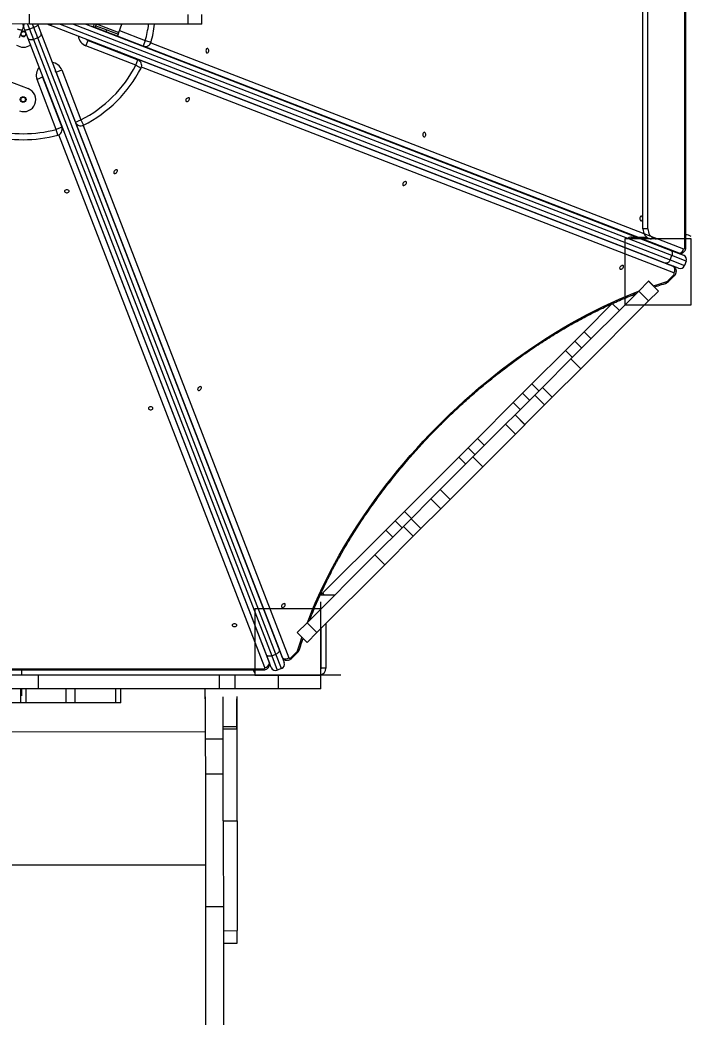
# Model space of a CAD drawing. Header units: millimetres. Extents: x -4688 to 6829, y -6350 to 4771.
# Drawn here: x -84 to 932, y -1239 to 270 of the extents above; entities that cross this region are included whole.
import ezdxf

# ---------------------------------------------------------------- set-up
doc = ezdxf.new("R2010")
doc.units = ezdxf.units.MM
for name, color, linetype in [('DIKOM_ОБЪЕКТ', 7, 'Continuous'), ('DIKOM_РАЗМЕР_ЗОНА', 7, 'Continuous'), ('DIKOM_РАЗМЕР_ОБЪЕКТА', 7, 'Continuous')]:
    doc.layers.add(name, color=color, linetype=linetype)
doc.styles.add('style1', font='arial.ttf', dxfattribs={"width": 0.8})
doc.dimstyles.new('1-50', dxfattribs={"dimtxt": 300, "dimasz": 200, "dimexe": 100, "dimexo": 0, "dimgap": 100, "dimtad": 1, "dimtxsty": 'style1', "dimcen": 200, "dimclrd": 7, "dimclre": 7, "dimclrt": 7, "dimadec": 1, "dimazin": 2, "dimtfac": 1, "dimtmove": 0, "dimatfit": 2, "dimfxl": 0, "dimlwd": 25, "dimlwe": 18, "dimarcsym": 0})

# ---------------------------------------------------------------- blocks, each defined once
blk = doc.blocks.new('*D9')
at = {"layer": 'Defpoints', "color": 0, "transparency": 16777216}
for p in [(2285.4, 2926.1), (233.7, -3329.7), (5655.6, -3329.7)]:
    blk.add_point(p, dxfattribs=at)
at = {"layer": 'DIKOM_РАЗМЕР_ОБЪЕКТА', "color": 7, "lineweight": 18, "transparency": 16777216}
for p, q in [((2285.4, 2926.1), (5755.6, 2926.1)), ((233.7, -3329.7), (5755.6, -3329.7))]:
    blk.add_line(p, q, dxfattribs=at)
at = {"layer": 'DIKOM_РАЗМЕР_ОБЪЕКТА', "color": 7, "lineweight": 25, "transparency": 16777216}
blk.add_line((5655.6, 2726.1), (5655.6, -3129.7), dxfattribs=at)
at = {"layer": 'DIKOM_РАЗМЕР_ОБЪЕКТА', "color": 7, "transparency": 16777216}
for points in [[(5622.2, 2726.1), (5688.9, 2726.1), (5655.6, 2926.1)], [(5622.2, -3129.7), (5688.9, -3129.7), (5655.6, -3329.7)]]:
    blk.add_solid(points, dxfattribs=at)
at = {"layer": 'DIKOM_РАЗМЕР_ОБЪЕКТА', "color": 7, "transparency": 16777216, "insert": (5402.4, -130.3), "char_height": 300, "attachment_point": 5, "rotation": 90, "style": 'style1'}
blk.add_mtext('6250', dxfattribs=at)
blk = doc.blocks.new('*D10')
at = {"layer": 'Defpoints', "color": 0, "transparency": 16777216}
for p in [(2960.1, 4771), (741.2, -5330.3), (6729.1, -5330.3)]:
    blk.add_point(p, dxfattribs=at)
at = {"layer": 'DIKOM_РАЗМЕР_ЗОНА', "color": 7, "lineweight": 18, "transparency": 16777216}
for p, q in [((2960.1, 4771), (6829.1, 4771)), ((741.2, -5330.3), (6829.1, -5330.3))]:
    blk.add_line(p, q, dxfattribs=at)
at = {"layer": 'DIKOM_РАЗМЕР_ЗОНА', "color": 7, "lineweight": 25, "transparency": 16777216}
blk.add_line((6729.1, 4571), (6729.1, -5130.3), dxfattribs=at)
at = {"layer": 'DIKOM_РАЗМЕР_ЗОНА', "color": 7, "transparency": 16777216}
for points in [[(6695.7, 4571), (6762.4, 4571), (6729.1, 4771)], [(6695.7, -5130.3), (6762.4, -5130.3), (6729.1, -5330.3)]]:
    blk.add_solid(points, dxfattribs=at)
at = {"layer": 'DIKOM_РАЗМЕР_ЗОНА', "color": 7, "transparency": 16777216, "insert": (6475.9, -93.8), "char_height": 300, "attachment_point": 5, "rotation": 90, "style": 'style1'}
blk.add_mtext('10100', dxfattribs=at)
blk = doc.blocks.new('*D11')
at = {"layer": 'Defpoints', "color": 0, "transparency": 16777216}
for p in [(3703.1, 2652.8), (-3188.4, -47.6), (-3188.4, -4921.8)]:
    blk.add_point(p, dxfattribs=at)
at = {"layer": 'DIKOM_РАЗМЕР_ОБЪЕКТА', "color": 7, "lineweight": 18, "transparency": 16777216}
for p, q in [((3703.1, 2652.8), (3703.1, -5021.8)), ((-3188.4, -47.6), (-3188.4, -5021.8))]:
    blk.add_line(p, q, dxfattribs=at)
at = {"layer": 'DIKOM_РАЗМЕР_ОБЪЕКТА', "color": 7, "lineweight": 25, "transparency": 16777216}
blk.add_line((3503.1, -4921.8), (-2988.4, -4921.8), dxfattribs=at)
at = {"layer": 'DIKOM_РАЗМЕР_ОБЪЕКТА', "color": 7, "transparency": 16777216}
for points in [[(-2988.4, -4888.4), (-2988.4, -4955.1), (-3188.4, -4921.8)], [(3503.1, -4888.4), (3503.1, -4955.1), (3703.1, -4921.8)]]:
    blk.add_solid(points, dxfattribs=at)
at = {"layer": 'DIKOM_РАЗМЕР_ОБЪЕКТА', "color": 7, "transparency": 16777216, "insert": (4.1, -4668.6), "char_height": 300, "attachment_point": 5, "style": 'style1'}
blk.add_mtext('6900', dxfattribs=at)
blk = doc.blocks.new('*D12')
at = {"layer": 'Defpoints', "color": 0, "transparency": 16777216}
for p in [(4937.7, 2926.1), (-4688.4, -671.1), (4937.7, -6249.8)]:
    blk.add_point(p, dxfattribs=at)
at = {"layer": 'DIKOM_РАЗМЕР_ЗОНА', "color": 7, "lineweight": 18, "transparency": 16777216}
for p, q in [((4937.7, 2926.1), (4937.7, -6349.8)), ((-4688.4, -671.1), (-4688.4, -6349.8))]:
    blk.add_line(p, q, dxfattribs=at)
at = {"layer": 'DIKOM_РАЗМЕР_ЗОНА', "color": 7, "lineweight": 25, "transparency": 16777216}
blk.add_line((-4488.4, -6249.8), (4737.7, -6249.8), dxfattribs=at)
at = {"layer": 'DIKOM_РАЗМЕР_ЗОНА', "color": 7, "transparency": 16777216}
for points in [[(-4488.4, -6216.4), (-4488.4, -6283.1), (-4688.4, -6249.8)], [(4737.7, -6216.4), (4737.7, -6283.1), (4937.7, -6249.8)]]:
    blk.add_solid(points, dxfattribs=at)
at = {"layer": 'DIKOM_РАЗМЕР_ЗОНА', "color": 7, "transparency": 16777216, "insert": (124.7, -5996.6), "char_height": 300, "attachment_point": 5, "style": 'style1'}
blk.add_mtext('9650', dxfattribs=at)

msp = doc.modelspace()

# ---------------------------------------------------------------- linework, layer by layer
at = {"layer": 'DIKOM_ОБЪЕКТ', "color": 7, "linetype": 'Continuous', "lineweight": 15}
for p, q in [((922.397, -73.345), (922.397, 651.091)), ((923.869, -73.345), (923.869, 651.091)), ((858.824, -46.127), (858.824, 623.873)), ((866.324, -46.127), (866.324, 623.873)), ((-69.249, 263.857), (-69.222, 278.857)), ((170.751, 263.425), (170.778, 278.425)), ((191.532, 263.387), (191.559, 278.387)), ((-69.249, 263.857), (-108.467, 263.927)), ((-79.004, 258.249), (-80.302, 254.893)), ((-76.543, 254.893), (-77.841, 258.249)), ((-72.506, 263.862), (-69.511, 256.114)), ((-62.982, 258.639), (-69.511, 256.114)), ((170.751, 263.425), (-69.249, 263.857)), ((-62.982, 258.639), (-64.996, 263.849)), ((-56.853, 242.785), (-62.982, 258.639)), ((-57.486, 263.835), (-56.956, 262.465)), ((-56.956, 262.465), (-52.257, 250.31)), ((-39.859, 262.708), (-42.708, 263.809)), ((892.506, -97.735), (-39.859, 262.708)), ((-23.204, 263.774), (900.032, -93.14)), ((902.556, -86.611), (-3.7, 263.739)), ((15.804, 263.704), (900.078, -78.148)), ((28.729, 263.68), (27.159, 259.64)), ((29.974, 258.546), (27.159, 259.64)), ((29.962, 258.515), (31.044, 261.314)), ((46.751, 252.025), (29.962, 258.515)), ((31.044, 261.314), (31.957, 263.675)), ((31.044, 261.314), (47.833, 254.823)), ((33.263, 263.672), (65.704, 251.131)), ((65.704, 251.131), (70.526, 263.605)), ((191.532, 263.387), (170.751, 263.425)), ((-80.302, 254.893), (-85.001, 242.738)), ((-71.844, 242.738), (-76.543, 254.893)), ((288.599, -689.628), (-71.844, 242.738)), ((-69.511, 256.114), (-63.382, 240.26)), ((-56.853, 242.785), (-63.382, 240.26)), ((303.59, -689.581), (-56.853, 242.785)), ((-52.257, 250.31), (308.186, -682.055)), ((102.61, 230.315), (46.718, 252.038)), ((46.751, 252.025), (47.833, 254.823)), ((63.54, 245.534), (46.751, 252.025)), ((47.833, 254.823), (64.622, 248.333)), ((64.622, 248.333), (63.54, 245.534)), ((64.622, 248.333), (65.704, 251.131)), ((66.774, 253.899), (105.871, 238.703)), ((-63.382, 240.26), (297.061, -692.105)), ((15.929, 230.745), (19.189, 239.134)), ((91.38, 201.42), (15.929, 230.745)), ((19.189, 239.134), (94.641, 209.809)), ((76.122, 240.609), (75.542, 240.609)), ((105.871, 238.703), (102.61, 230.315)), ((913.613, -83.075), (104.074, 229.884)), ((105.871, 238.703), (114.555, 236.339)), ((114.203, 235.3), (920.132, -76.264)), ((67.759, 221.104), (68.321, 220.541)), ((68.321, 220.541), (905.584, -103.136)), ((68.923, 219.804), (68.321, 220.541)), ((91.38, 201.42), (94.641, 209.809)), ((91.38, 201.42), (99.382, 197.299)), ((905.517, -112.631), (99.984, 198.78)), ((-49.569, 183.187), (-57.969, 179.957)), ((-49.569, 183.187), (-20.516, 107.631)), ((-29.035, 191.083), (-20.634, 194.313)), ((0.018, 115.527), (-29.035, 191.083)), ((-20.634, 194.313), (8.419, 118.757)), ((-103.184, 178.325), (-71.471, 166.065)), ((-28.916, 104.401), (-57.969, 179.957)), ((-12.174, 147.234), (-12.131, 146.516)), ((-10.286, 142.325), (-10.653, 142.692)), ((-30.159, 134.119), (-30.286, 133.038)), ((-30.159, 134.909), (-30.159, 134.119)), ((-30.159, 134.119), (293.526, -703.162)), ((-20.516, 107.631), (-28.916, 104.401)), ((0.018, 115.527), (8.419, 118.757)), ((313.587, -695.134), (0.793, 113.977)), ((8.419, 118.757), (12.511, 110.741)), ((11.705, 110.378), (323.082, -695.067)), ((-26.583, 95.708), (-28.916, 104.401)), ((286.715, -709.682), (-24.89, 96.352)), ((841.578, -61.127), (841.578, -58.548)), ((841.796, -58.546), (864.53, -58.546)), ((866.324, -46.127), (858.824, -46.127)), ((831.578, -61.127), (831.578, -161.127)), ((931.577, -61.127), (831.578, -61.127)), ((931.578, -61.127), (831.578, -61.127)), ((831.578, -61.127), (831.578, -161.127)), ((922.397, -73.345), (923.869, -73.345)), ((931.578, -61.127), (923.869, -61.127)), ((931.577, -161.127), (931.577, -61.127)), ((931.578, -161.127), (931.578, -61.127)), ((900.032, -93.14), (902.556, -86.611)), ((900.078, -78.148), (920.373, -85.993)), ((924.378, -95.047), (902.556, -86.611)), ((912.823, -83.075), (913.613, -83.075)), ((914.239, -83.345), (915.028, -83.345)), ((912.8, -105.581), (892.506, -97.735)), ((900.032, -93.14), (921.854, -101.576)), ((905.584, -103.136), (905.022, -102.574)), ((906.348, -103.474), (905.684, -102.83)), ((906.934, -104.004), (906.372, -103.441)), ((924.378, -95.047), (921.854, -101.576)), ((896.542, -124.843), (905.086, -116.298)), ((897.554, -125.854), (906.098, -117.31)), ((906.098, -117.31), (905.086, -116.298)), ((867.438, -125.266), (852.487, -140.218)), ((867.456, -125.249), (867.438, -125.266)), ((882.288, -140.115), (867.438, -125.266)), ((882.305, -140.098), (867.456, -125.249)), ((897.554, -125.854), (896.542, -124.843)), ((852.487, -140.218), (749.903, -242.801)), ((831.578, -150.84), (831.578, -161.127)), ((867.336, -155.067), (852.487, -140.218)), ((882.288, -140.115), (867.336, -155.067)), ((882.305, -140.098), (882.288, -140.115)), ((867.336, -155.067), (764.753, -257.65)), ((812.277, -159.214), (769.822, -201.669)), ((810.578, -160.914), (810.578, -160.108)), ((823.067, -169.638), (812.46, -159.031)), ((831.578, -161.127), (931.577, -161.127)), ((831.578, -161.127), (931.578, -161.127)), ((861.276, -161.127), (931.578, -161.127)), ((769.822, -201.669), (755.679, -215.812)), ((780.429, -212.276), (769.822, -201.669)), ((755.679, -215.812), (741.536, -229.955)), ((766.286, -226.419), (755.679, -215.812)), ((741.536, -229.955), (690.787, -280.704)), ((752.143, -240.562), (741.536, -229.955)), ((749.903, -242.801), (706.687, -286.017)), ((764.753, -257.65), (749.903, -242.801)), ((764.753, -257.65), (721.536, -300.866)), ((690.787, -280.704), (676.645, -294.846)), ((701.394, -291.311), (690.787, -280.704)), ((706.687, -286.017), (695.04, -297.664)), ((721.536, -300.866), (706.687, -286.017)), ((676.645, -294.846), (662.503, -308.989)), ((695.04, -297.664), (665.238, -327.466)), ((687.252, -305.453), (676.645, -294.846)), ((676.645, -294.846), (676.645, -294.846)), ((687.251, -305.453), (676.645, -294.846)), ((709.89, -312.513), (695.04, -297.664)), ((721.536, -300.866), (709.89, -312.513)), ((662.503, -308.989), (608.348, -363.143)), ((673.109, -319.595), (662.503, -308.989)), ((709.89, -312.513), (680.087, -342.316)), ((665.221, -327.484), (651.075, -341.629)), ((665.238, -327.466), (665.221, -327.484)), ((680.07, -342.333), (665.221, -327.484)), ((680.087, -342.316), (665.238, -327.466)), ((651.075, -341.629), (601.578, -391.127)), ((665.924, -356.479), (651.075, -341.629)), ((680.07, -342.333), (665.924, -356.479)), ((680.087, -342.316), (680.07, -342.333)), ((665.924, -356.479), (616.427, -405.976)), ((608.348, -363.143), (594.205, -377.286)), ((618.955, -373.749), (608.348, -363.143)), ((580.063, -391.428), (498.021, -473.47)), ((601.578, -391.127), (552.08, -440.624)), ((594.205, -377.286), (580.063, -391.428)), ((590.67, -402.034), (580.063, -391.428)), ((604.812, -387.892), (594.205, -377.286)), ((616.427, -405.976), (601.578, -391.127)), ((616.427, -405.976), (566.929, -455.474)), ((552.08, -440.624), (537.934, -454.77)), ((566.929, -455.474), (552.08, -440.624)), ((537.917, -454.787), (508.115, -484.59)), ((537.934, -454.77), (537.917, -454.787)), ((552.766, -469.636), (537.917, -454.787)), ((552.784, -469.619), (537.934, -454.77)), ((566.929, -455.474), (552.784, -469.619)), ((498.021, -473.47), (483.878, -487.613)), ((508.628, -484.077), (498.021, -473.47)), ((552.766, -469.636), (522.964, -499.439)), ((552.784, -469.619), (552.766, -469.636)), ((496.468, -496.236), (453.252, -539.453)), ((483.878, -487.613), (469.736, -501.755)), ((483.878, -487.613), (483.878, -487.613)), ((494.485, -498.22), (483.878, -487.613)), ((494.484, -498.22), (483.878, -487.613)), ((508.115, -484.59), (496.468, -496.236)), ((511.317, -511.086), (496.468, -496.236)), ((522.964, -499.439), (508.115, -484.59)), ((469.736, -501.755), (374.038, -597.453)), ((511.317, -511.086), (468.101, -554.302)), ((480.342, -512.362), (469.736, -501.755)), ((522.964, -499.439), (511.317, -511.086)), ((453.252, -539.453), (350.668, -642.036)), ((468.101, -554.302), (453.252, -539.453)), ((468.101, -554.302), (365.518, -656.885)), ((392.578, -600.127), (370.449, -600.127)), ((371.364, -600.127), (374.038, -597.453)), ((374.038, -597.453), (376.711, -600.127)), ((371.567, -621.127), (371.567, -610.127)), ((271.567, -621.127), (271.567, -721.127)), ((371.567, -621.127), (271.567, -621.127)), ((371.577, -621.127), (271.577, -621.127)), ((271.577, -621.127), (271.577, -721.127)), ((371.578, -621.127), (361.272, -621.127)), ((371.567, -721.127), (371.567, -621.127)), ((371.577, -721.127), (371.577, -621.127)), ((350.668, -642.036), (335.717, -656.988)), ((365.518, -656.885), (350.668, -642.036)), ((378.978, -643.425), (378.978, -710.908)), ((335.717, -656.988), (335.7, -657.005)), ((350.549, -671.854), (335.7, -657.005)), ((350.566, -671.837), (335.717, -656.988)), ((365.518, -656.885), (350.566, -671.837)), ((371.578, -721.127), (371.578, -650.825)), ((371.611, -650.792), (371.611, -710.908)), ((350.566, -671.837), (350.549, -671.854)), ((296.444, -709.922), (288.599, -689.628)), ((297.061, -692.105), (303.59, -689.581)), ((297.061, -692.105), (305.497, -713.927)), ((312.026, -711.403), (303.59, -689.581)), ((308.186, -682.055), (316.031, -702.35)), ((326.749, -694.636), (335.293, -686.091)), ((327.761, -695.647), (336.305, -687.103)), ((336.305, -687.103), (335.293, -686.091)), ((293.526, -703.162), (293.526, -702.373)), ((293.795, -704.578), (293.795, -703.788)), ((313.024, -694.571), (313.587, -695.134)), ((313.892, -695.921), (314.455, -696.484)), ((327.761, -695.647), (326.749, -694.636)), ((-440.64, -711.946), (283.795, -711.946)), ((-440.64, -713.418), (283.795, -713.418)), ((-55.895, -721.127), (-215.895, -721.127)), ((-55.911, -721.127), (-100.934, -721.127)), ((-81.504, -713.418), (-81.504, -721.127)), ((-55.911, -742.127), (-55.911, -721.127)), ((307.166, -721.127), (-55.911, -721.127)), ((-32.604, -721.127), (-55.895, -721.127)), ((78.187, -721.127), (-32.604, -721.127)), ((107.522, -721.127), (78.187, -721.127)), ((218.313, -721.127), (107.522, -721.127)), ((218.313, -742.127), (218.313, -721.127)), ((241.605, -721.127), (218.313, -721.127)), ((241.605, -742.127), (241.605, -721.127)), ((401.605, -721.127), (241.605, -721.127)), ((271.577, -721.127), (371.577, -721.127)), ((271.578, -713.418), (271.578, -721.127)), ((283.795, -711.946), (283.795, -713.418)), ((312.026, -711.403), (305.497, -713.927)), ((307.166, -742.127), (307.166, -721.127)), ((371.567, -721.127), (307.166, -721.127)), ((371.567, -721.127), (371.578, -721.127)), ((371.611, -710.908), (371.578, -711.787)), ((371.578, -742.127), (371.578, -721.127)), ((378.978, -710.908), (371.611, -710.908)), ((-82.641, -742.127), (-143.097, -742.127)), ((-55.911, -742.127), (-100.934, -742.127)), ((-82.641, -763.127), (-82.641, -742.127)), ((-74.204, -742.127), (-82.641, -742.127)), ((-81.504, -742.127), (-81.504, -752.627)), ((-74.204, -763.127), (-74.204, -742.127)), ((-13.748, -742.127), (-74.204, -742.127)), ((307.166, -742.127), (-55.911, -742.127)), ((-13.748, -763.127), (-13.748, -742.127)), ((-0.011, -742.127), (-13.748, -742.127)), ((-0.011, -763.127), (-0.011, -742.127)), ((61.072, -742.127), (-0.011, -742.127)), ((61.072, -763.127), (61.072, -742.127)), ((68.722, -742.127), (61.072, -742.127)), ((68.722, -763.127), (68.722, -742.127)), ((196.603, -753.9), (196.667, -817.894)), ((196.605, -757.127), (196.605, -742.227)), ((214.369, -742.227), (214.369, -742.127)), ((221.605, -742.227), (214.369, -742.227)), ((241.605, -742.127), (218.313, -742.127)), ((221.605, -742.227), (221.605, -742.127)), ((223.648, -799.027), (223.603, -753.873)), ((244.648, -799.006), (244.603, -753.852)), ((371.578, -742.127), (307.166, -742.127)), ((-82.641, -763.127), (-143.097, -763.127)), ((-74.204, -763.127), (-82.641, -763.127)), ((-13.748, -763.127), (-74.204, -763.127)), ((-0.011, -763.127), (-13.748, -763.127)), ((61.072, -763.127), (-0.011, -763.127)), ((68.722, -763.127), (61.072, -763.127)), ((223.567, -802.281), (223.567, -757.127)), ((244.567, -802.281), (244.567, -757.127)), ((223.648, -799.027), (244.648, -799.006)), ((223.791, -941.776), (223.648, -799.027)), ((244.791, -941.755), (244.648, -799.006)), ((196.656, -807.203), (-349.344, -807.75)), ((223.567, -802.281), (244.567, -802.281)), ((196.667, -817.894), (223.667, -817.867)), ((196.667, -817.894), (196.72, -870.659)), ((196.72, -870.659), (223.72, -870.632)), ((196.72, -870.659), (196.921, -1071.203)), ((223.791, -941.776), (244.791, -941.755)), ((223.791, -941.776), (223.957, -1107.912)), ((244.791, -941.755), (244.957, -1107.891)), ((196.858, -1008.606), (-349.142, -1009.154)), ((196.921, -1071.203), (223.921, -1071.176)), ((196.921, -1071.203), (198.616, -2762.873)), ((223.957, -1107.912), (244.957, -1107.891)), ((223.957, -1107.916), (225.616, -2762.846)), ((244.976, -1126.752), (244.957, -1107.891)), ((223.976, -1126.773), (244.976, -1126.752))]:
    msp.add_line(p, q, dxfattribs=at)
at = {"layer": 'DIKOM_ОБЪЕКТ', "color": 7, "linetype": 'Continuous', "lineweight": 15, "flags": 128}
for points in [[(-56.956, 262.465), (-56.983, 262.162), (-57.26, 261.774), (-57.777, 261.316), (-58.512, 260.805), (-59.439, 260.26), (-60.521, 259.704), (-61.718, 259.156), (-62.982, 258.639)], [(27.159, 259.64), (25.46, 260.114), (24.871, 260.198)], [(-80.302, 254.893), (-80.525, 254.687), (-80.991, 254.586), (-81.682, 254.595), (-82.57, 254.711), (-83.622, 254.932), (-84.797, 255.248), (-86.051, 255.647), (-87.334, 256.114)], [(-69.511, 256.114), (-70.794, 255.647), (-72.048, 255.248), (-73.223, 254.932), (-74.275, 254.711), (-75.163, 254.595), (-75.854, 254.586), (-76.32, 254.687), (-76.543, 254.893)], [(-63.382, 240.26), (-64.693, 239.864), (-66.027, 239.675), (-67.335, 239.701), (-68.565, 239.941), (-69.67, 240.385), (-70.607, 241.016), (-71.342, 241.811), (-71.844, 242.738)], [(-52.257, 250.31), (-52.005, 249.286), (-52.014, 248.204), (-52.283, 247.106), (-52.802, 246.034), (-53.551, 245.03), (-54.501, 244.131), (-55.616, 243.373), (-56.853, 242.785)], [(74.323, 241.309), (74.568, 241.129), (75.542, 240.609)], [(197.59, 223.403), (197.706, 222.267), (198.043, 221.253), (198.563, 220.473), (199.21, 220.01), (199.914, 219.915), (200.599, 220.198), (201.191, 220.828), (201.625, 221.737), (201.855, 222.827), (201.855, 223.979), (201.625, 225.069), (201.191, 225.978), (200.599, 226.608), (199.914, 226.891), (199.21, 226.796), (198.563, 226.333), (198.043, 225.553), (197.706, 224.54), (197.59, 223.403)], [(66.193, 220.865), (67.273, 220.811), (68.321, 220.541)], [(-29.035, 191.083), (-29.826, 192.66), (-30.16, 193.152)], [(167.32, 149.486), (167.024, 148.546), (167.037, 147.709), (167.36, 147.064), (167.956, 146.681), (168.761, 146.602), (169.688, 146.836), (170.636, 147.357), (171.502, 148.109), (172.194, 149.01), (172.635, 149.962), (172.778, 150.863), (172.607, 151.615), (172.142, 152.136), (171.431, 152.37), (170.554, 152.291), (169.603, 151.908), (168.683, 151.263), (167.894, 150.426), (167.32, 149.486)], [(-31.406, 135.952), (-30.679, 135.093), (-30.159, 134.119)], [(-10.961, 144.08), (-10.923, 143.741), (-10.653, 142.692)], [(525.853, 96.5), (525.969, 95.364), (526.306, 94.35), (526.826, 93.57), (527.473, 93.107), (528.177, 93.012), (528.862, 93.295), (529.454, 93.925), (529.888, 94.834), (530.118, 95.924), (530.118, 97.076), (529.888, 98.166), (529.454, 99.075), (528.862, 99.705), (528.177, 99.988), (527.473, 99.893), (526.826, 99.43), (526.306, 98.65), (525.969, 97.636), (525.853, 96.5)], [(63.529, 40.566), (63.826, 41.506), (63.812, 42.344), (63.489, 42.989), (62.893, 43.371), (62.088, 43.45), (61.161, 43.216), (60.213, 42.695), (59.347, 41.944), (58.655, 41.043), (58.214, 40.09), (58.071, 39.189), (58.242, 38.437), (58.707, 37.916), (59.418, 37.683), (60.296, 37.761), (61.246, 38.144), (62.166, 38.789), (62.955, 39.627), (63.529, 40.566)], [(495.583, 22.583), (495.287, 21.643), (495.301, 20.806), (495.623, 20.16), (496.219, 19.778), (497.024, 19.699), (497.951, 19.933), (498.899, 20.454), (499.765, 21.206), (500.457, 22.107), (500.898, 23.059), (501.041, 23.96), (500.87, 24.712), (500.405, 25.233), (499.694, 25.467), (498.817, 25.388), (497.866, 25.005), (496.946, 24.36), (496.157, 23.522), (495.583, 22.583)], [(-12.952, 12.861), (-14.089, 12.744), (-15.102, 12.408), (-15.882, 11.888), (-16.345, 11.241), (-16.44, 10.536), (-16.158, 9.851), (-15.527, 9.26), (-14.618, 8.826), (-13.528, 8.596), (-12.376, 8.596), (-11.287, 8.826), (-10.377, 9.26), (-9.747, 9.851), (-9.464, 10.536), (-9.559, 11.241), (-10.022, 11.888), (-10.803, 12.408), (-11.816, 12.744), (-12.952, 12.861)], [(854.116, -30.403), (854.232, -31.54), (854.569, -32.553), (855.089, -33.333), (855.736, -33.796), (856.44, -33.891), (857.125, -33.608), (857.717, -32.978), (858.151, -32.069), (858.381, -30.979), (858.381, -29.827), (858.151, -28.737), (857.717, -27.828), (857.125, -27.198), (856.44, -26.915), (855.736, -27.01), (855.089, -27.473), (854.569, -28.253), (854.232, -29.267), (854.116, -30.403)], [(858.824, -46.127), (858.984, -48.473), (859.46, -50.762), (860.24, -52.937), (861.305, -54.944), (862.629, -56.733), (864.179, -58.262), (865.917, -59.492), (867.801, -60.393), (869.783, -60.942), (871.815, -61.127)], [(866.324, -46.127), (866.484, -48.473), (866.96, -50.762), (867.74, -52.937), (868.805, -54.944), (870.129, -56.733), (871.679, -58.262), (873.417, -59.492), (875.301, -60.393), (877.283, -60.942), (879.315, -61.127)], [(920.132, -76.264), (920.543, -76.345), (920.955, -76.274), (921.347, -76.055), (921.698, -75.698), (921.992, -75.223), (922.213, -74.652), (922.35, -74.015), (922.397, -73.345)], [(900.078, -78.148), (901.006, -78.651), (901.8, -79.385), (902.432, -80.322), (902.876, -81.427), (903.115, -82.657), (903.141, -83.965), (902.952, -85.3), (902.556, -86.611)], [(912.823, -83.075), (914.04, -83.34), (914.239, -83.345)], [(915.027, -83.345), (914.83, -83.34), (913.613, -83.075)], [(823.846, -104.32), (823.55, -105.26), (823.564, -106.098), (823.886, -106.743), (824.482, -107.125), (825.287, -107.204), (826.214, -106.97), (827.162, -106.449), (828.028, -105.697), (828.72, -104.796), (829.161, -103.844), (829.304, -102.943), (829.133, -102.191), (828.668, -101.67), (827.957, -101.436), (827.08, -101.515), (826.129, -101.898), (825.209, -102.543), (824.42, -103.381), (823.846, -104.32)], [(900.032, -93.14), (899.443, -94.376), (898.685, -95.491), (897.787, -96.441), (896.782, -97.19), (895.71, -97.709), (894.612, -97.978), (893.53, -97.987), (892.506, -97.735)], [(906.372, -103.441), (906.11, -103.204), (905.022, -102.574)], [(905.584, -103.136), (906.673, -103.767), (906.938, -104.007)], [(905.086, -116.298), (905.535, -115.783), (905.892, -115.227), (906.14, -114.661), (906.267, -114.112), (906.264, -113.611), (906.132, -113.183), (905.879, -112.851), (905.517, -112.631)], [(874.637, -132.431), (882.891, -129.678), (894.818, -125.924)], [(351.025, -641.68), (353.061, -636.419), (357.921, -624.355), (363.051, -612.274), (368.447, -600.185), (374.107, -588.093), (380.027, -576.007), (386.204, -563.933), (392.633, -551.879), (399.311, -539.852), (406.234, -527.859), (413.398, -515.908), (420.799, -504.005), (428.431, -492.159), (436.291, -480.375), (444.374, -468.661), (452.674, -457.024), (461.188, -445.471), (469.909, -434.009), (478.833, -422.645), (487.954, -411.385), (497.267, -400.237), (506.766, -389.207), (516.445, -378.302), (526.299, -367.527), (536.322, -356.891), (546.507, -346.398), (556.849, -336.056), (567.342, -325.871), (577.978, -315.848), (588.752, -305.994), (599.658, -296.315), (610.688, -286.816), (621.836, -277.503), (633.096, -268.382), (644.46, -259.458), (655.922, -250.737), (667.475, -242.224), (679.112, -233.923), (690.825, -225.84), (702.609, -217.981), (714.456, -210.348), (726.359, -202.948), (738.31, -195.784), (750.302, -188.861), (762.329, -182.182), (774.383, -175.753), (786.457, -169.577), (798.544, -163.657), (810.635, -157.997), (822.725, -152.6), (834.806, -147.471), (846.87, -142.611), (852.13, -140.574)], [(190.433, -287.697), (190.729, -286.757), (190.715, -285.919), (190.392, -285.274), (189.796, -284.892), (188.991, -284.813), (188.065, -285.047), (187.116, -285.568), (186.25, -286.319), (185.559, -287.22), (185.117, -288.173), (184.974, -289.074), (185.145, -289.826), (185.611, -290.347), (186.321, -290.58), (187.199, -290.502), (188.149, -290.119), (189.069, -289.474), (189.859, -288.636), (190.433, -287.697)], [(113.951, -315.402), (112.814, -315.519), (111.801, -315.855), (111.021, -316.375), (110.558, -317.022), (110.463, -317.727), (110.746, -318.412), (111.376, -319.003), (112.285, -319.437), (113.375, -319.667), (114.527, -319.667), (115.617, -319.437), (116.526, -319.003), (117.156, -318.412), (117.439, -317.727), (117.344, -317.022), (116.881, -316.375), (116.1, -315.855), (115.087, -315.519), (113.951, -315.402)], [(317.336, -615.96), (317.632, -615.02), (317.618, -614.182), (317.295, -613.537), (316.699, -613.155), (315.894, -613.076), (314.968, -613.31), (314.02, -613.831), (313.153, -614.583), (312.462, -615.483), (312.021, -616.436), (311.878, -617.337), (312.048, -618.089), (312.514, -618.61), (313.224, -618.843), (314.102, -618.765), (315.052, -618.382), (315.972, -617.737), (316.762, -616.899), (317.336, -615.96)], [(240.854, -643.665), (239.717, -643.782), (238.704, -644.118), (237.924, -644.638), (237.461, -645.285), (237.366, -645.99), (237.649, -646.675), (238.279, -647.266), (239.188, -647.7), (240.278, -647.93), (241.43, -647.93), (242.52, -647.7), (243.429, -647.266), (244.059, -646.675), (244.342, -645.99), (244.247, -645.285), (243.784, -644.638), (243.004, -644.118), (241.99, -643.782), (240.854, -643.665)], [(336.375, -684.367), (340.128, -672.441), (342.881, -664.187)], [(297.061, -692.105), (295.75, -692.502), (294.415, -692.69), (293.108, -692.665), (291.878, -692.425), (290.773, -691.981), (289.836, -691.35), (289.101, -690.555), (288.599, -689.628)], [(308.186, -682.055), (308.438, -683.08), (308.429, -684.162), (308.16, -685.26), (307.641, -686.331), (306.892, -687.336), (305.942, -688.234), (304.827, -688.993), (303.59, -689.581)], [(293.795, -703.788), (293.79, -703.589), (293.526, -702.373)], [(293.526, -703.162), (293.79, -704.379), (293.795, -704.58)], [(313.024, -694.571), (313.655, -695.66), (313.892, -695.921)], [(314.463, -696.491), (314.217, -696.222), (313.587, -695.134)], [(323.082, -695.067), (323.301, -695.429), (323.634, -695.682), (324.062, -695.813), (324.563, -695.816), (325.111, -695.69), (325.678, -695.441), (326.234, -695.084), (326.749, -694.636)], [(283.795, -711.946), (284.466, -711.9), (285.103, -711.762), (285.673, -711.541), (286.149, -711.247), (286.505, -710.896), (286.724, -710.504), (286.795, -710.093), (286.715, -709.682)]]:
    msp.add_lwpolyline(points, dxfattribs=at)
at = {"layer": 'DIKOM_ОБЪЕКТ', "color": 7, "linetype": 'Continuous', "lineweight": 15}
for centre, radius in [((-78.494, 248.873), 3.5), ((-78.894, 149.637), 4.4), ((-78.894, 149.637), 3.5)]:
    msp.add_circle(centre, radius, dxfattribs=at)
for centre, radius, start, end in [((-85.533, 260.773), 7, 338.864011, 26.300641), ((-71.312, 260.773), 7, 153.726782, 201.135989), ((-38.268, 267.55), 5.097, 251.80551, 312.54261), ((-78.422, 288.873), 191, 344.771489, 352.375874), ((-78.422, 288.873), 200, 344.771489, 352.716146), ((-78.494, 248.873), 4, 174.276357, 17.169894), ((-78.494, 248.873), 4, 89.896902, 143.451665), ((-78.494, 248.873), 4, 25.102084, 89.896902), ((22.449, 247.523), 18, 186.336718, 248.760913), ((-78.494, 248.873), 20, 237.747331, 302.644941), ((22.449, 247.523), 9, 226.180939, 248.760913), ((105.871, 238.703), 9, 248.760913, 344.771489), ((65.81, 215.544), 5.891, 70.685421, 98.825948), ((-41.169, 186.418), 18, 138.608696, 201.032891), ((-37.435, 187.853), 18, 21.032891, 82.246696), ((-78.422, 288.873), 191, 297.043467, 332.750337), ((-78.422, 288.873), 200, 297.043467, 332.750337), ((91.38, 201.42), 9, 332.750337, 68.760913), ((-41.169, 186.418), 9, 178.452917, 201.032891), ((-77.962, 149.276), 18, 338.864011, 68.864011), ((-77.962, 149.276), 18, 248.864011, 338.864011), ((-35.416, 132.686), 5.708, 22.925127, 51.593841), ((-28.916, 104.401), 9, 285.022315, 21.032891), ((8.419, 118.757), 9, 201.032891, 297.043467), ((-78.422, 288.873), 200, 254.771489, 285.022315), ((-78.422, 288.873), 191, 254.771489, 285.022315), ((841.664, -69.252), 10.707, 89.293963, 130.632925), ((839.578, -53.127), 8, 242.561979, 270), ((923.578, -69.127), 14, 55.150095, 88.808677), ((912.683, -75.66), 7.473, 277.146621, 355.36281), ((917.849, -92.522), 7, 338.864011, 68.864011), ((899.603, -107.842), 7.611, 321.001277, 38.193324), ((915.324, -99.052), 7, 248.864011, 338.864011), ((891.637, -125.767), 3.185, 293.644029, 357.163364), ((893.472, -121.865), 4.277, 288.334533, 315.870455), ((332.316, -683.022), 4.277, 314.129545, 341.665467), ((336.218, -681.186), 3.185, 272.836272, 336.359112), ((286.11, -702.233), 7.473, 274.63719, 352.853379), ((309.502, -704.874), 7, 291.135989, 21.135989), ((318.293, -689.152), 7.611, 231.806676, 308.998723), ((279.391, -711.225), 10.35, 192.234219, 220.984765), ((302.973, -707.398), 7, 201.135989, 291.135989), ((369.395, -711.448), 9.598, 283.143608, 3.223991)]:
    msp.add_arc(centre, radius, start, end, dxfattribs=at)
for points, knots in [([(71.597, 242.368), (71.737, 242.223), (71.889, 242.064), (72.077, 241.952), (72.092, 241.943)], [0, 0, 0, 0, 0.91861267, 1, 1, 1, 1]), ([(63.933, 222.583), (63.724, 222.609), (63.037, 222.693), (62.349, 222.606), (61.871, 222.545)], [0, 0, 0, 0, 0.30507076, 1, 1, 1, 1]), ([(-31.457, 138.266), (-31.638, 138.528), (-32.052, 139.127), (-32.603, 139.604), (-32.913, 139.872)], [0, 0, 0, 0, 0.43669929, 1, 1, 1, 1]), ([(915.025, -83.329), (915.08, -83.334), (915.666, -83.388), (916.772, -83.188), (918.252, -82.737), (919.589, -82.01), (920.767, -81.079), (921.778, -79.956), (922.614, -78.655), (923.264, -77.185), (923.701, -75.561), (923.857, -74.254), (923.867, -73.506), (923.869, -73.345)], [0, 0, 0, 0, 0.01125484, 0.11913276, 0.2232525, 0.32495905, 0.42571705, 0.52711704, 0.63087975, 0.73858564, 0.85102637, 0.96776644, 1, 1, 1, 1]), ([(906.098, -117.31), (906.377, -117.013), (907.083, -116.263), (907.986, -114.935), (908.737, -113.367), (909.199, -111.784), (909.385, -110.194), (909.294, -108.635), (908.936, -107.135), (908.302, -105.748), (907.622, -104.692), (907.081, -104.194), (906.913, -104.039)], [0, 0, 0, 0, 0.081300656, 0.205536381, 0.320053268, 0.431537289, 0.53941034, 0.644620502, 0.74825519, 0.851084781, 0.953608945, 1, 1, 1, 1]), ([(876.239, -134.032), (877.229, -133.693), (881.736, -132.152), (887.29, -130.405), (891.848, -129.01), (892.913, -128.685)], [0, 0, 0, 0, 0.17744536, 0.80793659, 1, 1, 1, 1]), ([(892.913, -128.685), (893.343, -128.535), (894.299, -128.204), (895.696, -127.415), (896.8, -126.582), (897.386, -126.016), (897.554, -125.854)], [0, 0, 0, 0, 0.2509025, 0.55735276, 0.87377773, 1, 1, 1, 1]), ([(354.396, -638.308), (355.204, -636.206), (357.445, -630.368), (361.386, -620.769), (366.194, -609.523), (371.247, -598.265), (376.528, -587.004), (382.039, -575.745), (387.776, -564.495), (393.735, -553.259), (399.914, -542.044), (406.31, -530.856), (412.919, -519.7), (419.737, -508.583), (426.762, -497.512), (433.988, -486.491), (441.413, -475.526), (449.033, -464.625), (456.842, -453.792), (464.838, -443.034), (473.016, -432.356), (481.371, -421.764), (489.9, -411.264), (498.597, -400.861), (507.457, -390.561), (516.477, -380.37), (525.651, -370.293), (534.974, -360.336), (544.441, -350.503), (554.047, -340.801), (563.788, -331.235), (573.657, -321.808), (583.65, -312.528), (593.76, -303.398), (603.983, -294.424), (614.314, -285.61), (624.745, -276.962), (635.273, -268.483), (645.89, -260.179), (656.593, -252.053), (667.373, -244.11), (678.227, -236.355), (689.147, -228.792), (700.129, -221.424), (711.165, -214.255), (722.251, -207.29), (733.38, -200.532), (744.545, -193.984), (755.742, -187.651), (766.964, -181.535), (778.205, -175.639), (789.458, -169.968), (800.718, -164.523), (811.979, -159.309), (823.234, -154.322), (834.476, -149.589), (842.99, -146.128), (847.745, -144.324), (848.768, -143.937)], [0, 0, 0, 0, 0.010258156, 0.028483337, 0.046709463, 0.064936571, 0.083164681, 0.101393804, 0.119623941, 0.137855085, 0.156087219, 0.174320322, 0.192554366, 0.210789319, 0.229025144, 0.247261799, 0.265499242, 0.283737425, 0.301976301, 0.320215818, 0.338455923, 0.356696564, 0.374937685, 0.393179231, 0.411421144, 0.429663367, 0.447905842, 0.466148512, 0.484391316, 0.502634197, 0.520877094, 0.539119937, 0.557362658, 0.575605199, 0.593847501, 0.612089504, 0.630331149, 0.64857238, 0.666813137, 0.685053364, 0.703293005, 0.721532004, 0.739770308, 0.758007863, 0.776244618, 0.794480525, 0.812715537, 0.830949609, 0.849182702, 0.867414778, 0.885645805, 0.903875757, 0.922104611, 0.940332353, 0.958558978, 0.976784487, 0.995008893, 1, 1, 1, 1]), ([(339.135, -682.462), (339.729, -680.523), (341.429, -674.974), (343.27, -669.4), (344.467, -665.773)], [0, 0, 0, 0, 0.34938591, 1, 1, 1, 1]), ([(336.305, -687.103), (336.584, -686.806), (337.291, -686.056), (338.186, -684.734), (338.81, -683.454), (339.06, -682.694), (339.135, -682.462)], [0, 0, 0, 0, 0.22098032, 0.55866086, 0.86546981, 1, 1, 1, 1]), ([(283.795, -713.418), (284.206, -713.405), (285.238, -713.374), (286.818, -713.069), (288.457, -712.488), (289.903, -711.691), (291.158, -710.694), (292.196, -709.522), (293.002, -708.204), (293.532, -706.771), (293.796, -705.543), (293.765, -704.809), (293.756, -704.583)], [0, 0, 0, 0, 0.08180038, 0.20590178, 0.32021237, 0.43160879, 0.53952238, 0.64482251, 0.74854883, 0.85145779, 0.95405079, 1, 1, 1, 1]), ([(313.228, -695.098), (313.385, -695.338), (313.586, -695.647), (313.868, -695.879), (313.931, -695.931)], [0, 0, 0, 0, 0.77780807, 1, 1, 1, 1]), ([(314.485, -696.486), (314.822, -696.8), (315.538, -697.468), (316.846, -698.186), (318.28, -698.685), (319.762, -698.913), (321.261, -698.89), (322.767, -698.62), (324.265, -698.099), (325.732, -697.321), (326.9, -696.469), (327.541, -695.858), (327.761, -695.647)], [0, 0, 0, 0, 0.093363454, 0.198246316, 0.300320496, 0.401055433, 0.502030927, 0.604990253, 0.711654118, 0.823116912, 0.93917793, 1, 1, 1, 1])]:
    msp.add_open_spline(points, degree=3, knots=knots, dxfattribs=at)

# ---------------------------------------------------------------- dimensions: what is measured, and where the dimension line sits
at = {"layer": 'DIKOM_РАЗМЕР_ЗОНА'}
dim = msp.add_linear_dim(base=(6729.076, -5330.338), p1=(2960.09, 4770.953), p2=(741.185, -5330.338), angle=90, text='10100', dimstyle='1-50', dxfattribs=at)
dim.commit()
dim.dimension.update_dxf_attribs({"geometry": '*D10', "text_midpoint": (6729.076, -93.775), "dimtype": 160})
dim = msp.add_linear_dim(base=(4937.725, -6249.775), p1=(-4688.422, -671.127), p2=(4937.725, 2926.075), text='9650', dimstyle='1-50', dxfattribs=at)
dim.commit()
dim.dimension.update_dxf_attribs({"geometry": '*D12', "text_midpoint": (124.651, -6249.775), "dimtype": 160})
at = {"layer": 'DIKOM_РАЗМЕР_ОБЪЕКТА'}
dim = msp.add_linear_dim(base=(5655.576, -3329.729), p1=(2285.35, 2926.075), p2=(233.685, -3329.729), angle=90, text='6250', dimstyle='1-50', dxfattribs=at)
dim.commit()
dim.dimension.update_dxf_attribs({"geometry": '*D9', "text_midpoint": (5655.576, -130.275), "dimtype": 160})
dim = msp.add_linear_dim(base=(-3188.422, -4921.775), p1=(3703.085, 2652.764), p2=(-3188.422, -47.627), text='6900', dimstyle='1-50', dxfattribs=at)
dim.commit()
dim.dimension.update_dxf_attribs({"geometry": '*D11', "text_midpoint": (4.076, -4921.775), "dimtype": 160})

doc.saveas('drawing.dxf')
